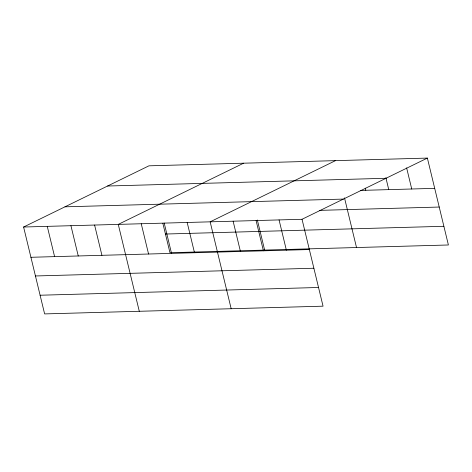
<?xml version="1.0" encoding="UTF-8"?>
<svg xmlns="http://www.w3.org/2000/svg" width="472" height="472" viewBox="0 0 472 472"><rect width="100%" height="100%" fill="white"/><g stroke="black" fill="none" stroke-linecap="round" stroke-linejoin="round"><path stroke-width="0.71" d="M427.378 158.085L302.033 219.279L323.054 306.175L44.622 313.915L23.6 227.02L148.945 165.825L427.378 158.085L448.4 244.98L169.967 252.721L162.858 223.339M243.611 163.194L118.265 224.389L139.287 311.284M335.498 160.639L210.152 221.834L231.174 308.729M107.581 186.021L386.013 178.28M360.761 190.411L434.7 188.357M64.965 206.825L343.398 199.084M319.343 210.376L439.22 207.043M23.6 227.02L302.033 219.279M165.448 234.035L443.881 226.294M30.922 257.287L309.355 249.546M35.441 275.972L313.88 268.232M40.102 295.23L318.535 287.489M406.622 167.879L411.731 188.995M385.866 177.667L388.757 189.632M365.275 188.163L365.788 190.275M344.495 197.833L356.519 247.534M279.064 219.917L286.386 250.189M257.352 219.993L264.633 250.089M256.089 220.554L263.417 250.827M233.121 221.191L240.443 251.464M187.177 222.471L194.505 252.738M164.209 223.108L171.531 253.381M141.24 223.746L148.562 254.019M94.601 225.044L101.922 255.317M70.936 225.704L78.258 255.971M47.265 226.359L54.593 256.632"/></g></svg>
